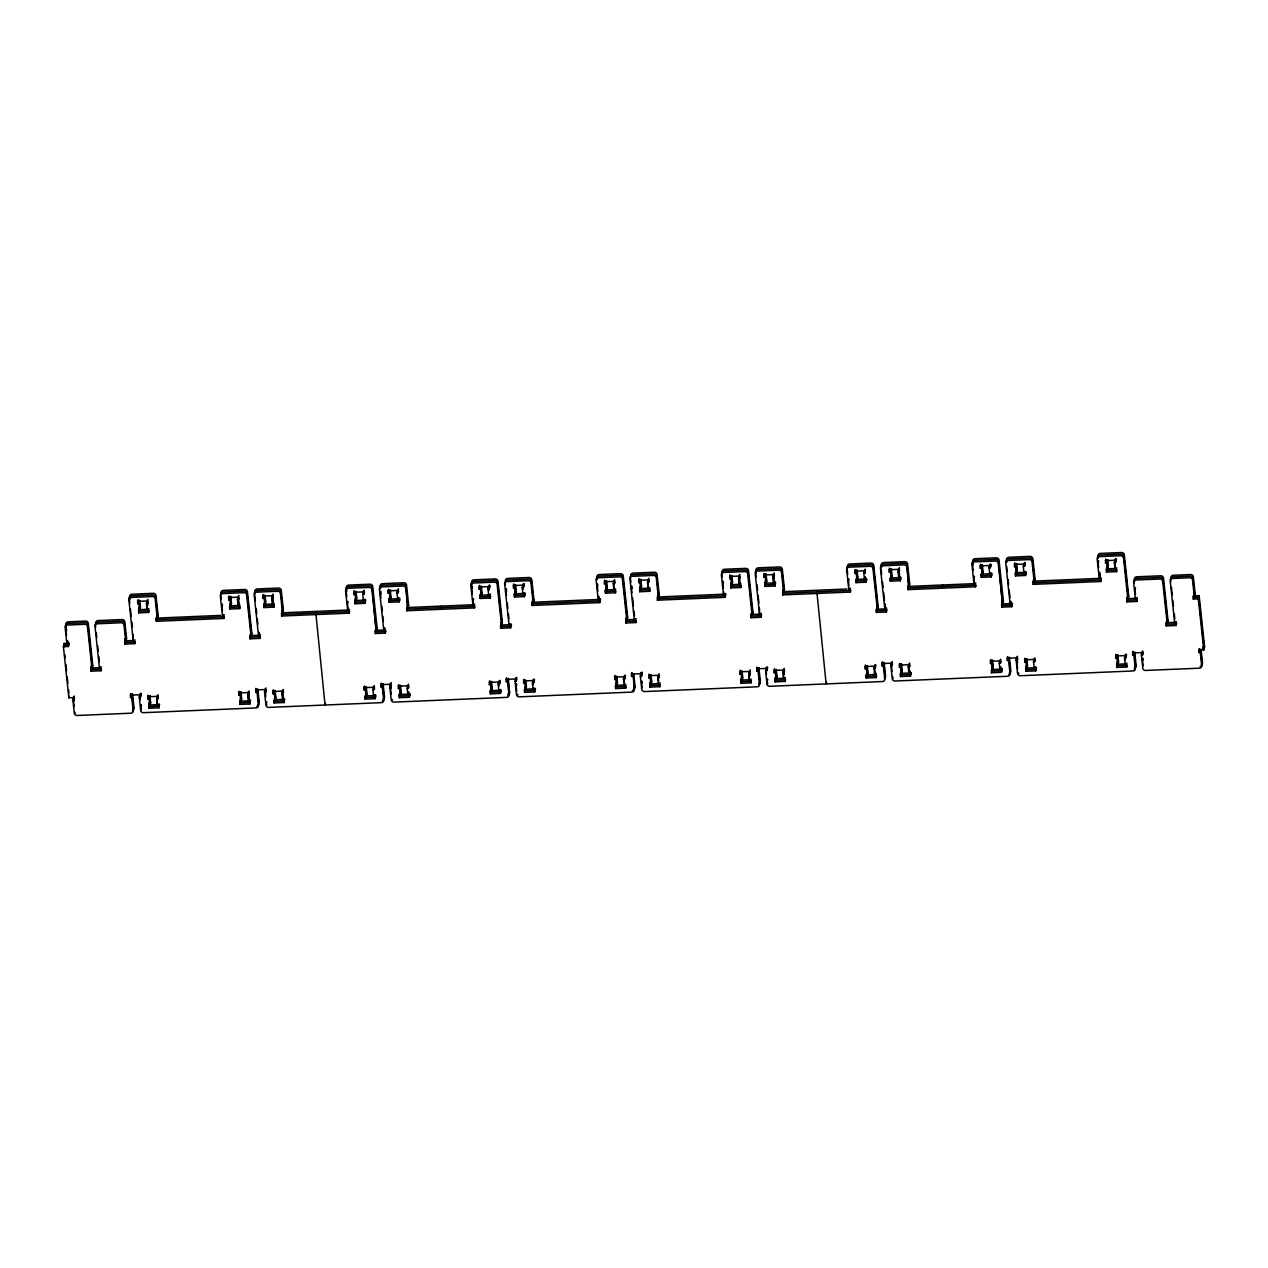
<?xml version="1.0" encoding="UTF-8"?>
<svg xmlns="http://www.w3.org/2000/svg" width="1268" height="1268" viewBox="0 0 1268 1268"><rect width="100%" height="100%" fill="white"/><g stroke="black" fill="none" stroke-linecap="round" stroke-linejoin="round"><path stroke-width="1.5" d="M74.289 695.974L73.877 697.59L68.868 697.812L63.4 646.68L64.224 643.447L67.981 643.288M68.583 642.559L68.171 644.176L66.919 644.239L67.822 641.006M63.4 646.68L68.409 646.474L69.233 643.241M68.868 697.812L69.28 696.195M131.745 697.463L130.493 697.511L131.317 694.278L132.49 694.23L131.745 697.463L133.172 710.809A2.536 2.282 14.3 0 1 130.905 713.202L77.047 715.485A2.536 2.282 14.3 0 1 74.289 713.298L72.862 699.936L73.687 696.703L74.13 700.887M74.527 698.272L74.115 699.888L72.862 699.936M101.377 668.87L100.996 670.772L90.979 671.2L91.55 665.684L92.802 665.621L88.285 623.27A2.536 2.282 14.3 0 0 85.527 621.082L68.203 621.811A2.536 2.282 14.3 0 0 65.936 624.221L66.285 627.359M90.979 671.2L91.55 665.684M90.725 668.902L91.978 668.854L92.802 665.621M101.171 666.873L100.758 668.49L99.506 668.537L99.918 666.92M134.963 639.769L134.551 641.386L133.298 641.434L128.861 599.843L129.685 596.61A2.536 2.282 14.3 0 1 131.951 594.216L153.238 593.329A2.536 2.282 14.3 0 1 155.996 595.5L158.151 615.725L157.327 618.958L156.075 619.006L156.313 621.304L223.961 618.451L224.373 616.834L156.725 619.687L156.566 618.118M95.671 627.216L95.385 624.569A2.536 2.282 14.3 0 1 97.652 622.176L121.649 621.161A2.536 2.282 14.3 0 1 124.407 623.349L126.198 640.134L124.946 640.181L125.199 642.48L135.216 642.052L134.804 643.668L124.787 644.096L125.358 638.581L126.61 638.517L124.819 621.732A2.536 2.282 14.3 0 0 122.061 619.545L98.064 620.559A2.536 2.282 14.3 0 0 95.797 622.953M124.787 644.096L125.358 638.581M124.533 641.798L125.786 641.751L126.61 638.517M137.657 603.695L138.481 600.461L139.734 600.414L138.909 603.631L137.657 603.695L137.832 599.78M138.069 602.078L139.322 602.031L140.051 608.894L138.798 608.941L139.052 611.239L149.069 610.811L148.657 612.428L138.64 612.856L139.211 607.324L140.463 607.277L139.734 600.414M138.64 612.856L139.211 607.324M138.386 610.558L139.638 610.51L140.463 607.277M133.298 641.434L133.156 634.618M148.832 608.529L148.419 610.13L147.167 610.193L146.422 603.314L147.246 600.097L147.801 605.248M146.422 603.314L147.674 603.267L147.849 599.368M147.674 603.267L148.087 601.65L146.834 601.714L147.167 610.193M130.493 697.511L130.652 693.612M156.075 619.006L156.899 615.788L158.151 615.725M156.313 621.304L156.899 615.788M139.258 697.146L140.082 693.913L140.51 697.083L139.258 697.146L140.685 710.492A2.536 2.282 14.3 0 0 143.427 712.679L256.168 707.924A2.536 2.282 14.3 0 0 258.434 705.531L257.008 692.185L257.832 688.952L259.258 702.298A2.536 2.282 14.3 0 1 258.117 704.39M140.685 693.184L140.273 694.801L130.239 695.229M140.51 697.083L141.334 693.865M147.849 699.08L148.023 695.181L148.261 697.463L149.513 697.416L150.258 704.279L149.006 704.326L149.244 706.625L159.261 706.197L158.849 707.813L148.832 708.241L149.418 702.71L150.67 702.662L149.925 695.799L148.673 695.847L147.849 699.08L149.101 699.033L149.925 695.799M148.832 708.241L149.418 702.71M148.594 705.943L149.846 705.896L150.67 702.662M159.023 703.914L158.611 705.531L157.359 705.579L156.614 698.716L157.438 695.482L157.818 698.906M156.614 698.716L157.882 698.652L158.04 694.753M157.882 698.652L158.278 697.035L157.026 697.099L157.359 705.579M224.135 614.552L223.723 616.169L222.471 616.216L222.883 614.6M228.684 599.859L229.508 596.626L230.76 596.578L229.936 599.796L228.684 599.859L228.858 595.944M229.825 605.105L230.079 607.404L240.096 606.976L239.684 608.592L229.667 609.02L229.825 605.105L231.077 605.058L230.348 598.195L229.096 598.242M229.667 609.02L230.237 603.489L231.489 603.441L230.76 596.578M229.413 606.722L230.665 606.675L231.489 603.441M238.194 606.358L237.449 599.479L238.273 596.261L239.018 603.124L238.194 606.358L239.446 606.294L239.858 604.693M238.875 595.532L238.463 597.149L228.446 597.561M260.384 635.918L260.067 638.39L250.05 638.818L250.208 634.903M250.05 638.818L250.874 635.585L259.005 635.236M249.796 636.52L251.048 636.473L251.872 633.239L247.434 591.649A2.536 2.282 14.3 0 0 244.676 589.477L223.39 590.365A2.536 2.282 14.3 0 0 221.123 592.758L221.266 594.026M263.332 596.8L264.584 596.752L265.329 603.616L264.077 603.663L264.315 605.961L274.332 605.533L273.92 607.15L263.902 607.578L263.665 605.28L264.917 605.232L265.741 601.999L264.996 595.136L264.172 598.353L262.92 598.417L263.094 594.502M238.875 695.244L239.7 692.011L240.952 691.963L240.127 695.197L238.875 695.244L239.05 691.345L239.287 693.628L240.54 693.58L241.285 700.443L240.032 700.491L239.858 704.406L249.875 703.978L250.05 700.079L249.875 703.978M262.92 598.417L263.744 595.183M263.665 605.28L264.077 603.663M263.902 607.578L264.727 604.345L273.08 603.98M239.858 704.406L240.444 698.874L241.697 698.826L240.952 691.963M239.62 702.107L240.872 702.06L241.697 698.826M260.241 634.491L259.829 636.108L258.577 636.156L259.401 632.922M272.43 604.915L271.701 598.036L272.525 594.819L273.254 601.682L272.43 604.915L273.682 604.852L274.094 603.251M273.111 594.09L272.699 595.706L262.682 596.119M248.385 701.743L247.656 694.88L248.465 691.646L249.21 698.51L248.385 701.743L249.637 701.695M249.067 690.917L248.655 692.534L238.638 692.962M257.008 692.185L255.756 692.233L255.914 688.334M255.756 692.233L256.58 689M281.861 613.126L282.003 614.409L349.635 611.556L349.223 613.173L281.591 616.026L281.75 612.127M281.591 616.026L282.415 612.793L348.637 610.003M281.337 613.728L282.59 613.68L283.414 610.447L281.258 590.222A2.536 2.282 14.3 0 0 278.5 588.051L257.214 588.938A2.536 2.282 14.3 0 0 254.947 591.332L255.233 593.931M382.952 699.302A2.536 2.282 14.3 0 0 384.521 697.02L383.094 683.674L382.27 686.907L383.697 700.253A2.536 2.282 14.3 0 1 381.446 702.646L268.705 707.401A2.536 2.282 14.3 0 1 265.947 705.214L264.521 691.868L265.345 688.635M265.947 687.906L265.614 691.139M264.521 691.868L265.773 691.805L266.185 690.188M273.127 693.802L273.936 690.569L275.188 690.521L274.379 693.755L273.127 693.802L273.286 689.903L273.523 692.185L274.791 692.138L275.521 699.001L274.268 699.048L274.094 702.963L284.127 702.535L284.523 700.919L274.506 701.347M274.094 702.963L274.918 699.73L284.935 699.302M273.856 700.665L275.108 700.618L275.933 697.384L275.188 690.521M282.621 700.301L281.892 693.438L282.716 690.204L283.446 697.067L282.621 700.301L283.873 700.253L284.286 698.636M283.303 689.475L282.891 691.092L272.874 691.504M315.811 612.983L325.068 705.024L325.48 703.407M349.397 609.274L348.985 610.891L347.733 610.938L348.145 609.322M365.77 600.081L364.946 603.314L354.929 603.742L354.691 601.444L355.943 601.397L356.768 598.163L356.023 591.3L355.198 594.518L353.946 594.581L354.121 590.666M353.946 594.581L354.771 591.348M354.691 601.444L355.516 598.211L356.768 598.163M354.929 603.742L355.753 600.509L364.106 600.144M363.456 601.08L363.868 599.463L365.121 599.415L364.708 601.016L363.456 601.08L362.727 594.201L363.551 590.983M362.727 594.201L363.979 594.153L364.138 590.254M363.979 594.153L364.392 592.536L363.139 592.6M385.662 630.782L385.329 633.112L375.312 633.54L375.486 629.625M375.312 633.54L376.136 630.307L384.901 629.942M375.074 631.242L376.327 631.195L377.151 627.961L372.697 586.371A2.536 2.282 14.3 0 0 369.955 584.199L348.652 585.087A2.536 2.282 14.3 0 0 346.386 587.48L346.798 591.268M400.022 598.639L399.198 601.872L389.165 602.3L388.927 600.002L390.179 599.954L391.004 596.721L390.275 589.858L389.45 593.075L388.198 593.139L388.357 589.224M364.154 689.966L364.962 686.733L366.23 686.685L365.406 689.919L364.154 689.966L364.312 686.067L364.566 688.35L365.818 688.302L366.547 695.165L365.295 695.213L365.121 699.128L375.154 698.7L375.962 695.466L365.945 695.894M388.198 593.139L389.022 589.905M388.927 600.002L389.752 596.768L391.004 596.721M389.165 602.3L389.752 596.768M365.121 699.128L365.533 697.511L375.566 697.083M364.883 696.829L366.135 696.782L366.959 693.548L366.23 686.685M385.504 629.213L385.092 630.83L383.839 630.878L384.664 627.644M397.692 599.637L398.104 598.02L399.357 597.973L398.944 599.574L397.692 599.637L396.963 592.758L397.787 589.541M373.648 696.465L374.06 694.848L375.312 694.801L374.9 696.417L373.648 696.465L372.919 689.602L373.743 686.368M396.963 592.758L398.215 592.711L398.374 588.812M372.919 689.602L374.171 689.538L374.329 685.639M398.215 592.711L398.627 591.094L397.375 591.157M374.171 689.538L374.583 687.922L373.331 687.985M382.27 686.907L381.018 686.955L381.192 683.056M381.018 686.955L381.842 683.721M407.139 607.99L407.266 609.131L474.914 606.278L474.501 607.895L406.854 610.748L407.424 605.232L408.676 605.169L406.521 584.944A2.536 2.282 14.3 0 0 403.779 582.773L382.476 583.66A2.536 2.282 14.3 0 0 380.21 586.054L380.495 588.653M406.854 610.748L407.678 607.515L473.202 604.757M406.6 608.45L407.852 608.402L408.676 605.169M508.357 678.396L507.533 681.629L508.975 694.975A2.536 2.282 14.3 0 1 506.709 697.368L393.968 702.123A2.536 2.282 14.3 0 1 391.21 699.936L389.783 686.59L390.607 683.357M391.21 682.628L390.798 684.245L380.78 684.672M391.447 684.91L391.035 686.527L389.783 686.59M410.214 694.024L409.39 697.257L399.372 697.685L399.119 695.387L400.371 695.339L401.195 692.106L400.466 685.243L399.642 688.476L398.39 688.524L398.548 684.625M398.39 688.524L399.214 685.291M399.119 695.387L399.531 693.77L400.783 693.723L400.054 686.86L398.802 686.907M399.372 697.685L399.943 692.154L401.195 692.106M408.296 693.406L409.548 693.358L409.136 694.975L407.884 695.023L407.155 688.159L407.979 684.926M407.155 688.159L408.407 688.096L408.581 684.197M408.407 688.096L408.819 686.479L407.567 686.543M407.884 695.023L408.708 691.789M441.09 607.705L441.502 606.088M474.66 603.996L474.248 605.613L472.996 605.66L472.869 598.987M479.637 587.686L480.889 587.639L481.618 594.502L480.366 594.549L480.604 596.848L490.637 596.42L490.225 598.036L480.192 598.464L479.954 596.166L481.206 596.119L482.03 592.885L481.301 586.022L480.477 589.24L479.225 589.303L479.383 585.388M479.225 589.303L480.049 586.07M479.954 596.166L480.778 592.933L482.03 592.885M480.192 598.464L481.016 595.231L489.369 594.866M490.383 594.137L489.971 595.738L488.719 595.801L487.99 588.923L488.814 585.705M487.99 588.923L489.242 588.875L489.4 584.976M489.242 588.875L490.066 585.642M488.719 595.801L489.131 594.185M511.416 624.458L510.608 627.834L500.575 628.262L501.161 622.746L502.413 622.683L497.959 581.093A2.536 2.282 14.3 0 0 495.217 578.921L473.915 579.809A2.536 2.282 14.3 0 0 471.664 582.202L471.934 584.738M500.575 628.262L501.161 622.746M500.337 625.964L501.589 625.916L502.413 622.683M525.285 593.361L524.461 596.594L514.443 597.022L514.19 594.724L515.442 594.676L516.266 591.443L515.537 584.58L514.713 587.797L513.461 587.861L513.619 583.946M501.24 690.188L500.416 693.422L490.399 693.85L490.145 691.551L491.398 691.504L492.222 688.27L491.493 681.407L490.668 684.641L489.416 684.688L489.575 680.789M513.461 587.861L514.285 584.627M489.416 684.688L490.24 681.455M514.19 594.724L515.014 591.49L516.266 591.443M490.145 691.551L490.97 688.318L492.222 688.27M514.443 597.022L515.268 593.789L523.605 593.424M490.399 693.85L491.207 690.616L499.56 690.268M510.766 623.935L510.354 625.552L509.102 625.599L509.514 623.983M522.226 587.48L523.05 584.263L524.302 584.199L523.478 587.433L522.226 587.48L522.955 594.359L524.207 594.296L524.619 592.695M523.478 587.433L523.652 583.534L523.002 589.303M500.575 689.523L500.163 691.139L498.91 691.187L498.181 684.324L499.006 681.09M498.181 684.324L499.434 684.26L499.608 680.361M499.434 684.26L500.258 681.027M522.955 594.359L523.367 592.742M498.91 691.187L499.323 689.57M507.533 681.629L506.281 681.677L506.455 677.778M506.281 681.677L507.105 678.443M532.116 605.47L532.94 602.237L600.588 599.384L599.764 602.617L532.116 605.47L532.703 599.954L533.955 599.891L531.783 579.666A2.536 2.282 14.3 0 0 529.041 577.495L507.739 578.382A2.536 2.282 14.3 0 0 505.488 580.776M507.802 695.641A2.536 2.282 14.3 0 0 509.387 693.358L508.452 679.22M531.878 603.172L533.131 603.124L533.955 599.891M631.876 673.926L633.223 674.734L634.238 689.697A2.536 2.282 14.3 0 1 631.971 692.09L519.23 696.845A2.536 2.282 14.3 0 1 516.488 694.658L515.062 681.312L516.742 678.047M516.472 677.35L516.06 678.966L506.043 679.394M515.062 681.312L516.314 681.249L516.52 677.778M535.476 688.746L534.652 691.979L524.635 692.407L524.381 690.109L525.634 690.061L526.458 686.828L525.729 679.965L524.904 683.198L523.652 683.246L523.827 679.347M523.652 683.246L524.476 680.013M524.381 690.109L525.206 686.876L526.458 686.828M524.635 692.407L525.459 689.174L533.812 688.825M534.827 688.08L534.414 689.697L533.162 689.744L532.417 682.881L533.242 679.648M532.417 682.881L533.669 682.818L533.844 678.919M533.669 682.818L534.494 679.585M533.162 689.744L533.574 688.128M599.923 598.718L599.51 600.335L598.258 600.382L599.162 597.149M604.899 582.408L606.152 582.361L606.881 589.224L605.629 589.271L605.882 591.57L615.899 591.142L615.487 592.758L605.47 593.186L605.216 590.888L606.469 590.84L607.293 587.607L606.564 580.744L605.739 583.962L604.487 584.025L604.646 580.11M604.487 584.025L605.311 580.792M605.216 590.888L606.041 587.655L607.293 587.607M605.47 593.186L606.041 587.655M615.646 588.859L615.234 590.46L613.981 590.523L613.252 583.645L614.077 580.427M613.252 583.645L614.505 583.597L614.679 579.698M614.505 583.597L614.917 581.98L613.664 582.044L613.981 590.523M636.282 620.94L635.87 622.556L625.853 622.984L626.424 617.468L627.676 617.405L623.238 575.815A2.536 2.282 14.3 0 0 620.48 573.643L599.193 574.531A2.536 2.282 14.3 0 0 596.927 576.924L597.196 579.46M625.853 622.984L626.677 619.751L634.808 619.402M625.599 620.686L626.852 620.638L627.676 617.405M639.135 580.966L640.388 580.918L639.975 582.519L638.723 582.583L638.898 578.668M615.091 677.794L616.343 677.746L617.072 684.609L615.82 684.657L616.074 686.955L626.091 686.527L625.679 688.144L615.662 688.572L615.408 686.273L616.66 686.226L617.484 682.992L616.755 676.129L615.931 679.363L614.679 679.41L614.853 675.511M638.723 582.583L639.548 579.349M614.679 679.41L615.503 676.177M640.388 580.918L641.117 587.781L639.865 587.829L640.118 590.127L650.135 589.699L649.723 591.316L639.706 591.728L640.277 586.212L641.529 586.165L640.8 579.302M615.408 686.273L616.232 683.04L617.484 682.992M639.706 591.728L640.53 588.51L648.883 588.146M639.452 589.446L640.705 589.398L641.529 586.165M615.662 688.572L616.232 683.04M636.029 618.657L635.617 620.274L634.365 620.321L634.777 618.705M649.898 587.417L649.485 589.018L648.233 589.081L647.488 582.202L648.313 578.985M647.488 582.202L648.74 582.155L648.915 578.256M625.853 684.245L625.441 685.861L624.189 685.909L623.444 679.046L624.268 675.812M623.444 679.046L624.696 678.982L624.87 675.083M648.74 582.155L649.153 580.538L647.9 580.601L648.233 589.081M624.696 678.982L625.52 675.749M624.189 685.909L624.601 684.292M632.811 676.351L631.559 676.399L631.718 672.5M631.559 676.399L632.383 673.165M657.379 600.192L658.203 596.959L725.851 594.106L725.027 597.339L657.379 600.192L657.965 594.676L659.217 594.613L657.062 574.388A2.536 2.282 14.3 0 0 654.304 572.217L633.001 573.104A2.536 2.282 14.3 0 0 630.751 575.498M657.141 597.894L658.393 597.846L659.217 594.613M640.324 676.034L641.148 672.801L642.242 672.753L641.576 675.971L640.324 676.034L641.751 689.38A2.536 2.282 14.3 0 0 644.493 691.567L757.234 686.812A2.536 2.282 14.3 0 0 759.5 684.419L758.074 671.073L758.898 667.84L757.646 667.887L756.822 671.121L758.074 671.073M641.735 672.072L641.323 673.688L631.306 674.116M649.327 676.351L650.579 676.304L651.324 683.167L650.072 683.214L650.31 685.512L660.327 685.085L659.915 686.701L649.898 687.129L649.66 684.831L650.912 684.783L651.736 681.55L650.991 674.687L650.167 677.92L648.915 677.968L649.089 674.069M648.915 677.968L649.739 674.734M649.66 684.831L650.468 681.598L651.736 681.55M649.898 687.129L650.722 683.896L659.075 683.547M657.68 677.603L658.092 675.987L659.344 675.923L658.932 677.54L657.68 677.603L658.425 684.466L659.677 684.419L660.089 682.802M658.932 677.54L659.106 673.641M658.425 684.466L658.837 682.85M725.201 593.44L724.789 595.057L723.537 595.104L723.806 592.219M730.162 577.13L731.414 577.083L731.002 578.683L729.75 578.747L729.924 574.832M729.75 578.747L730.574 575.514M731.145 586.291L741.162 585.864L740.75 587.48L730.733 587.908L731.303 582.377L732.555 582.329L731.826 575.466M730.733 587.908L731.557 584.675L739.91 584.31M730.479 585.61L731.731 585.562L732.555 582.329M740.924 583.581L740.512 585.182L739.26 585.245L738.515 578.366L739.339 575.149L739.894 580.3M739.941 574.42L739.529 576.037L729.512 576.449M739.26 585.245L740.084 582.012M751.29 613.934L751.528 616.089L761.545 615.662L761.133 617.278L751.116 617.706L751.686 612.19L752.938 612.127L748.5 570.537A2.536 2.282 14.3 0 0 745.742 568.365L724.456 569.253A2.536 2.282 14.3 0 0 722.189 571.646L722.332 572.914M751.116 617.706L751.94 614.473L760.071 614.124M750.862 615.408L752.114 615.36L752.938 612.127M763.986 577.305L764.81 574.071L766.062 574.024L765.238 577.241L763.986 577.305L764.16 573.39L764.398 575.688L765.65 575.624L766.395 582.503L765.143 582.551M740.354 672.515L741.606 672.468L742.351 679.331L741.098 679.379L741.336 681.677L751.353 681.249L750.941 682.866L740.924 683.293L740.686 680.995L741.938 680.948L742.763 677.714L742.018 670.851L741.194 674.085L739.941 674.132L740.116 670.233M739.941 674.132L740.766 670.899M774.986 586.038L775.16 582.123L774.986 586.038L764.969 586.45L765.555 580.934L766.807 580.887L766.062 574.024M740.686 680.995L741.511 677.762L742.763 677.714M764.969 586.45L765.555 580.934M740.924 683.293L741.748 680.06L750.101 679.711M764.731 584.168L765.983 584.12L766.807 580.887M761.307 613.379L760.895 614.996L759.643 615.043L759.484 608.228M774.748 583.74L773.496 583.803L772.767 576.924L773.575 573.707L774.13 578.858M774.177 572.977L773.765 574.594L763.748 575.006M748.706 673.768L749.119 672.151L750.371 672.088L749.974 673.704L748.706 673.768L749.451 680.631L750.704 680.583L751.116 678.966M750.085 675.686L750.133 669.805M773.496 583.803L774.32 580.57M749.451 680.631L749.119 672.151M756.822 671.121L756.98 667.222M850.685 590.302L850.289 592.061L782.657 594.914L783.228 589.398L784.48 589.335L782.324 569.11A2.536 2.282 14.3 0 0 779.566 566.939L758.28 567.826A2.536 2.282 14.3 0 0 756.013 570.22L756.299 572.819M782.657 594.914L783.481 591.681L846.897 589.002M782.404 592.616L783.656 592.568L784.48 589.335M765.587 670.756L766.411 667.523L766.839 670.693L765.587 670.756L767.013 684.102A2.536 2.282 14.3 0 0 769.771 686.289L882.512 681.534A2.536 2.282 14.3 0 0 884.763 679.141L883.336 665.795L884.161 662.562L882.908 662.609L882.084 665.843L883.336 665.795M767.013 666.794L766.601 668.41L756.568 668.838M766.839 670.693L767.663 667.459M767.013 684.102L767.077 679.157M774.589 671.073L775.857 671.026L776.587 677.889L775.334 677.936L775.572 680.234L785.589 679.806L785.177 681.423L775.16 681.851L774.922 679.553L776.174 679.505L776.999 676.272L776.254 669.409L775.445 672.642L774.177 672.69L774.352 668.791M774.177 672.69L775.002 669.456M774.922 679.553L775.747 676.319L776.999 676.272M775.16 681.851L775.747 676.319M785.352 677.524L784.94 679.141L783.687 679.188L782.958 672.325L783.783 669.092L784.321 674.243M784.369 668.363L783.957 669.979L773.94 670.392M783.687 679.188L783.37 670.709L784.623 670.645L784.21 672.262L782.958 672.325M816.877 591.871L826.134 683.912L826.546 682.295M850.463 588.162L850.051 589.779L848.799 589.826L849.211 588.209M855.012 573.469L855.837 570.235L857.089 570.188L856.265 573.405L855.012 573.469L855.187 569.554L855.425 571.852L856.677 571.805L857.422 578.668L856.169 578.715L855.995 582.63L866.012 582.202L866.837 578.969L856.819 579.397L855.995 582.63M855.757 580.332L857.01 580.284L857.834 577.051L857.089 570.188M856.407 581.013L866.424 580.586L866.187 578.303L865.775 579.904L864.522 579.967L863.793 573.088L864.617 569.871L864.982 573.294M865.204 569.142L864.792 570.759L854.775 571.171M864.522 579.967L865.347 576.734M886.697 609.242L886.395 612L876.378 612.428L876.553 608.513M876.378 612.428L876.965 606.912L878.217 606.849L873.763 565.259A2.536 2.282 14.3 0 0 871.021 563.087L849.719 563.975A2.536 2.282 14.3 0 0 847.452 566.368L847.595 567.636M876.14 610.13L877.393 610.082L878.217 606.849M889.264 572.026L890.088 568.793L891.341 568.746L890.516 571.963L889.264 572.026L889.423 568.112M866.599 676.399L876.616 675.971L876.22 677.587L866.187 678.015L865.949 675.717L867.201 675.67L868.025 672.436L867.28 665.573L866.472 668.807L865.22 668.854L865.378 664.955M865.22 668.854L866.028 665.621M901.088 577.526L900.264 580.76L890.231 581.172L890.405 577.273L891.658 577.225L890.928 570.346L889.676 570.41M865.949 675.717L866.361 674.101L867.613 674.053L866.884 667.19L865.616 667.237M890.231 581.172L891.055 577.954L899.408 577.59M889.993 578.89L891.245 578.842L892.07 575.609L891.341 568.746M866.187 678.015L867.011 674.782L875.364 674.433M886.57 608.101L886.158 609.718L884.905 609.765L885.444 603.933M898.758 578.525L898.029 571.646L898.854 568.429L899.583 575.292L898.758 578.525L900.011 578.462L900.423 576.845M899.44 567.699L899.028 569.316L889.011 569.728M876.378 673.688L875.966 675.305L874.714 675.353L873.985 668.49L874.809 665.256L876.061 665.193M873.985 668.49L875.237 668.426L875.395 664.527M875.237 668.426L875.649 666.809L874.397 666.873L875.126 673.736M874.714 675.353L875.538 672.119M882.084 665.843L882.259 661.944M908.157 586.45L908.332 588.019L975.98 585.166L975.567 586.783L907.92 589.636L908.078 585.721M907.92 589.636L908.744 586.402L974.268 583.645M907.666 587.338L908.918 587.29L909.742 584.057L907.587 563.832A2.536 2.282 14.3 0 0 904.845 561.661L883.542 562.548A2.536 2.282 14.3 0 0 881.276 564.942L881.561 567.541M1009.28 672.912A2.536 2.282 14.3 0 0 1010.85 670.629L1009.423 657.284L1008.599 660.517L1010.041 673.863A2.536 2.282 14.3 0 1 1007.775 676.256L895.034 681.011A2.536 2.282 14.3 0 1 892.276 678.824L890.849 665.478L891.673 662.245L892.038 665.573M890.849 665.478L892.101 665.415L892.276 661.516M892.101 665.415L892.514 663.798L891.261 663.861L892.07 671.374M899.456 667.412L900.28 664.178L901.532 664.131L900.708 667.364L899.456 667.412L899.614 663.513L899.868 665.795L901.12 665.748L901.849 672.611L900.597 672.658L900.423 676.573L910.456 676.145L910.614 672.246L910.456 676.145M900.423 676.573L901.247 673.34L911.28 672.912M900.185 674.275L901.437 674.227L902.261 670.994L901.532 664.131M910.202 673.863L908.95 673.91L908.221 667.047L909.045 663.814M908.221 667.047L909.473 666.984L909.647 663.085M909.473 666.984L909.885 665.367L908.633 665.431L909.362 672.294M908.95 673.91L909.774 670.677M942.156 586.593L942.568 584.976M975.726 582.884L975.314 584.5L974.062 584.548L973.792 576.607M980.291 568.191L981.115 564.957L982.367 564.91L981.543 568.127L980.291 568.191L980.449 564.276M992.115 573.691L991.291 576.924L981.258 577.352L981.844 571.82L983.096 571.773L982.367 564.91M981.258 577.352L981.844 571.82M981.02 575.054L982.272 575.006L983.096 571.773M989.785 574.689L990.197 573.073L991.449 573.025L991.037 574.626L989.785 574.689L989.056 567.81L989.88 564.593M989.056 567.81L990.308 567.763L990.466 563.864M990.308 567.763L991.132 564.529M1012.482 603.489L1011.674 606.722L1001.641 607.15L1002.227 601.634L1003.479 601.571L999.025 559.981A2.536 2.282 14.3 0 0 996.283 557.809L974.981 558.697A2.536 2.282 14.3 0 0 972.73 561.09L973.127 564.878M1001.641 607.15L1002.465 603.917L1011.23 603.552M1001.403 604.852L1002.655 604.804L1003.479 601.571M1026.351 572.248L1025.527 575.482L1015.51 575.894L1015.256 573.611L1016.508 573.564L1017.332 570.331L1016.603 563.467L1015.779 566.685L1014.527 566.748L1014.685 562.834M990.482 663.576L991.307 660.343L992.559 660.295L991.735 663.529L990.482 663.576L990.641 659.677L990.894 661.959L992.147 661.912L992.876 668.775L991.624 668.822M1014.527 566.748L1015.351 563.515M1015.256 573.611L1016.08 570.378L1017.332 570.331M991.449 672.737L992.273 669.504L1002.306 669.076L1001.482 672.309L991.449 672.737L992.036 667.206L993.288 667.158L992.559 660.295M1015.51 575.894L1016.334 572.676L1024.671 572.312M991.211 670.439L992.464 670.392L993.288 667.158M1011.832 602.823L1011.42 604.44L1010.168 604.487L1010.992 601.254M1024.021 573.247L1024.433 571.63L1025.685 571.567L1025.273 573.184L1024.021 573.247L1023.292 566.368L1024.116 563.15M1023.292 566.368L1024.544 566.321L1024.718 562.421M1000.389 668.458L1001.641 668.41L1001.229 670.027L999.976 670.075L999.247 663.212L1000.072 659.978M999.247 663.212L1000.5 663.148L1000.674 659.249M1024.544 566.321L1025.368 563.087M1000.5 663.148L1000.912 661.531L999.66 661.595M999.976 670.075L1000.801 666.841M1008.599 660.517L1007.347 660.565L1007.521 656.665M1007.347 660.565L1008.171 657.331M1101.131 578.89L1100.83 581.505L1033.182 584.358L1033.769 578.842L1035.021 578.779L1032.849 558.554A2.536 2.282 14.3 0 0 1030.107 556.383L1008.805 557.27A2.536 2.282 14.3 0 0 1006.554 559.663L1006.824 562.263M1033.182 584.358L1034.006 581.124L1100.244 578.335M1032.945 582.06L1034.197 582.012L1035.021 578.779M1134.321 667.697A2.536 2.282 14.3 0 0 1136.128 665.351L1134.701 652.006L1133.877 655.239L1135.304 668.585A2.536 2.282 14.3 0 1 1133.037 670.978L1020.296 675.733A2.536 2.282 14.3 0 1 1017.554 673.546L1016.128 660.2L1016.952 656.967M1017.538 656.238L1017.126 657.854L1007.109 658.282M1017.792 658.52L1017.38 660.137L1016.128 660.2M1024.718 662.134L1025.543 658.9L1026.795 658.853L1025.97 662.086L1024.718 662.134L1024.893 658.235L1025.13 660.517L1026.383 660.469L1027.112 667.333L1025.86 667.38M1026.525 668.062L1036.542 667.634L1035.718 670.867L1025.701 671.295L1026.272 665.763L1027.524 665.716L1026.795 658.853M1025.701 671.295L1026.113 669.678L1036.13 669.25M1025.447 668.997L1026.7 668.949L1027.524 665.716M1034.228 668.632L1034.625 667.016L1035.893 666.968L1035.48 668.585L1034.228 668.632L1033.483 661.769L1034.308 658.536M1033.483 661.769L1034.736 661.706L1034.91 657.807M1034.736 661.706L1035.148 660.089L1033.895 660.153M1100.989 577.606L1100.576 579.222L1099.324 579.27L1100.149 576.037M1105.965 561.296L1107.218 561.249L1107.947 568.112L1106.695 568.159L1106.948 570.457L1116.965 570.029L1116.553 571.646L1106.536 572.058L1106.282 569.776L1107.535 569.728L1108.359 566.495L1107.63 559.632L1106.805 562.849L1105.553 562.913L1105.712 558.998M1105.553 562.913L1106.378 559.679M1106.282 569.776L1107.107 566.542L1108.359 566.495M1106.536 572.058L1107.36 568.841L1115.697 568.476M1116.712 567.747L1116.3 569.348L1115.047 569.411L1114.318 562.532L1115.143 559.315M1114.318 562.532L1115.571 562.485L1115.745 558.586M1115.571 562.485L1116.395 559.251M1115.047 569.411L1115.46 567.795M1137.269 599.114L1136.936 601.444L1126.919 601.872L1126.666 599.574L1127.918 599.526L1123.48 557.936L1124.304 554.702A2.536 2.282 14.3 0 0 1121.546 552.515L1100.259 553.419A2.536 2.282 14.3 0 0 1097.993 555.812L1098.262 558.348M1126.666 599.574L1127.49 596.356L1128.742 596.293L1124.304 554.702M1126.919 601.872L1127.727 598.639L1135.256 598.322M1127.918 599.526L1128.742 596.293M1115.745 658.298L1115.919 654.399L1116.157 656.681L1117.409 656.634L1118.138 663.497L1116.886 663.544L1117.14 665.843L1127.157 665.415L1126.745 667.031L1116.728 667.459L1117.298 661.928L1118.55 661.88L1117.821 655.017L1116.569 655.065L1115.745 658.298L1116.997 658.25L1117.821 655.017M1116.728 667.459L1117.552 664.226L1125.905 663.877M1116.474 665.161L1117.726 665.114L1118.55 661.88M1137.095 597.545L1136.683 599.162L1135.431 599.209L1135.843 597.593M1126.919 663.132L1126.507 664.749L1125.255 664.797L1124.51 657.933L1125.334 654.7M1124.51 657.933L1125.762 657.87L1125.936 653.971M1125.762 657.87L1126.586 654.637M1125.255 664.797L1125.667 663.18M1133.877 655.239L1132.625 655.287L1132.784 651.387M1132.625 655.287L1133.449 652.053M1201.081 649.2L1200.257 652.434L1201.684 665.795A2.536 2.282 14.3 0 1 1199.433 668.188L1145.559 670.455A2.536 2.282 14.3 0 1 1142.817 668.268L1141.39 654.922L1142.214 651.689M1142.801 650.959L1142.389 652.576L1132.372 653.004M1141.39 654.922L1142.642 654.859L1142.959 652.386M1176.545 623.285L1176.197 625.473L1166.18 625.901L1166.766 620.369L1168.018 620.321L1163.485 577.97A2.536 2.282 14.3 0 0 1160.727 575.783L1136.73 576.797A2.536 2.282 14.3 0 0 1134.464 579.191L1134.686 581.283M1166.18 625.901L1167.004 622.667L1174.517 622.35M1165.942 623.602L1167.194 623.555L1168.018 620.321M1176.371 621.574L1175.959 623.174L1174.707 623.238L1175.119 621.621M1193.299 599.067L1194.123 595.833L1199.132 595.627L1198.308 598.861L1193.299 599.067L1193.473 595.168M1193.061 596.784L1194.313 596.737L1195.138 593.503L1193.346 576.718A2.536 2.282 14.3 0 0 1190.589 574.531L1173.265 575.26A2.536 2.282 14.3 0 0 1170.998 577.653M1200.257 652.434L1199.005 652.481L1199.179 648.582M1199.005 652.481L1199.829 649.264M1198.767 650.199L1203.776 649.993L1204.6 646.759L1199.132 595.627M884.62 679.173L884.62 679.173A2.536 2.282 14.3 0 0 885.175 677.524L883.748 664.178L882.496 664.226L882.322 662.514M137.419 601.397L147.437 600.984M353.709 592.283L363.726 591.871M387.945 590.84L397.962 590.428M478.971 587.005L488.988 586.593M513.207 585.562L523.24 585.15M604.234 581.727L614.267 581.315M638.486 580.284L648.503 579.872M980.037 565.893L990.054 565.48M1014.273 564.45L1024.306 564.038M1105.3 560.615L1115.333 560.202M354.358 592.964L355.611 592.917L356.356 599.78L355.103 599.827L355.341 602.126L365.358 601.698M388.61 591.522L389.862 591.474L390.592 598.337L389.339 598.385M489.654 587.258L488.402 587.322L488.766 590.745M513.873 586.244L515.125 586.196L515.854 593.059L514.602 593.107L514.856 595.405L524.873 594.977M864.205 571.488L865.458 571.424L865.045 573.041L863.793 573.088M980.703 566.574L981.955 566.527L982.684 573.39L981.432 573.437L981.67 575.735L991.703 575.307M989.468 566.21L990.72 566.146M1014.939 565.132L1016.191 565.068L1016.92 571.947L1015.668 571.995L1015.922 574.293L1025.939 573.865M1023.704 564.767L1024.956 564.704M1115.983 560.868L1114.73 560.931L1115.285 566.083M237.449 599.479L238.701 599.431L239.113 597.814L237.861 597.878L238.606 604.741M271.701 598.036L272.953 597.989L273.365 596.372L272.113 596.436L272.842 603.299M738.515 578.366L739.767 578.319L740.179 576.702L738.927 576.766L739.672 583.629M772.767 576.924L774.019 576.877L774.431 575.26L773.179 575.323L773.908 582.186M898.029 571.646L899.281 571.599L899.694 569.982L898.441 570.045L899.17 576.908M264.489 602.046L265.741 601.999M856.582 577.099L857.834 577.051M890.818 575.656L892.07 575.609M730.891 583.993L732.143 583.946L731.414 577.083M139.464 609.623L147.817 609.258M230.491 605.787L238.844 605.422M389.989 599.067L398.342 598.702M606.294 589.953L614.631 589.588M765.793 583.232L775.81 582.804M982.082 574.119L990.435 573.754M389.577 600.683L399.61 600.255M765.381 584.849L775.398 584.421M890.643 579.571L900.676 579.143M282.162 610.51L283.414 610.447M908.49 584.12L909.742 584.057M156.566 617.389L157.739 617.342L155.584 597.117A2.536 2.282 14.3 0 0 152.826 594.946L131.539 595.833A2.536 2.282 14.3 0 0 129.273 598.227L129.827 603.425M282.146 612.095L283.002 612.064L280.846 591.839A2.536 2.282 14.3 0 0 278.088 589.668L256.802 590.555A2.536 2.282 14.3 0 0 254.535 592.948M407.646 606.817L406.109 586.561A2.536 2.282 14.3 0 0 403.367 584.389L382.064 585.277A2.536 2.282 14.3 0 0 379.798 587.67M599.146 598.75L598.401 596.245M782.974 590.999L784.068 590.951L781.912 570.727A2.536 2.282 14.3 0 0 779.154 568.555L757.868 569.443A2.536 2.282 14.3 0 0 755.601 571.836L756.156 577.035M908.554 585.705L907.175 565.449A2.536 2.282 14.3 0 0 904.433 563.277L883.13 564.165A2.536 2.282 14.3 0 0 880.864 566.558M1099.974 577.637L1099.197 572.597M157.137 618.071L220.553 615.392M850.701 590.444L783.069 593.297L782.879 591.585M1101.242 579.888L1033.594 582.741L1033.357 580.443L1034.609 580.395L1032.437 560.171A2.536 2.282 14.3 0 0 1029.695 557.999L1008.393 558.887A2.536 2.282 14.3 0 0 1006.142 561.28M250.62 633.303L251.872 633.239M375.899 628.025L377.151 627.961M1193.885 593.551L1195.138 593.503M67.87 642.591L67.093 640.514M250.446 634.903L251.46 634.856L247.022 593.265A2.536 2.282 14.3 0 0 244.264 591.078L222.978 591.982A2.536 2.282 14.3 0 0 220.711 594.375L221.25 599.431M259.29 634.523L258.704 631.939M375.946 629.61L372.285 587.987A2.536 2.282 14.3 0 0 369.543 585.8L348.24 586.704A2.536 2.282 14.3 0 0 345.99 589.097L346.798 596.689M751.274 613.791L752.526 613.744L748.088 572.153A2.536 2.282 14.3 0 0 745.33 569.966L724.044 570.869A2.536 2.282 14.3 0 0 721.777 573.263L722.189 577.051M876.854 608.513L877.805 608.466L873.351 566.875A2.536 2.282 14.3 0 0 870.609 564.688L849.306 565.591A2.536 2.282 14.3 0 0 847.04 567.985L847.721 574.309M885.698 608.133L885.032 605.549M1002.354 603.219L998.613 561.597A2.536 2.282 14.3 0 0 995.871 559.41L974.569 560.313A2.536 2.282 14.3 0 0 972.318 562.707L973.127 570.299M1193.854 595.152L1194.725 595.12L1192.934 578.319A2.536 2.282 14.3 0 0 1190.177 576.148L1172.852 576.877A2.536 2.282 14.3 0 0 1170.586 579.27L1170.871 581.917M125.611 640.863L133.742 640.514M501.399 625.029L511.432 624.601M877.202 609.195L885.967 608.83M63.812 645.063L68.821 644.857L68.678 643.573M260.479 636.774L250.462 637.202L250.319 635.918M385.741 631.496L375.724 631.924L375.597 630.782M635.648 620.971L626.265 621.368L626.012 619.069L627.264 619.022L622.826 577.431A2.536 2.282 14.3 0 0 620.068 575.244L598.781 576.148A2.536 2.282 14.3 0 0 596.515 578.541L596.657 579.809M886.808 610.384L876.79 610.811L876.616 609.242M1137.348 599.827L1127.315 600.255L1127.078 597.957L1128.33 597.91L1123.892 556.319A2.536 2.282 14.3 0 0 1121.134 554.132L1099.847 555.035A2.536 2.282 14.3 0 0 1097.581 557.429L1097.723 558.697M91.803 667.967L100.568 667.602M101.408 669.155L91.391 669.583L91.138 667.285L92.39 667.237L87.872 624.886A2.536 2.282 14.3 0 0 85.115 622.699L67.79 623.428A2.536 2.282 14.3 0 0 65.524 625.821L65.651 626.883M1176.609 623.856L1166.592 624.284L1166.354 621.986L1167.606 621.938L1163.073 579.587A2.536 2.282 14.3 0 0 1160.331 577.4L1136.318 578.414A2.536 2.282 14.3 0 0 1134.052 580.807L1134.274 582.9M1202.714 646.839L1204.6 646.759M1202.619 648.439L1204.188 648.376L1198.72 597.244L1193.711 597.45L1193.616 596.594M255.518 689.951L265.535 689.523L265.773 691.805M881.846 663.56L891.864 663.132M74.146 698.288L73.275 698.319L74.178 706.672M265.646 690.22L265.646 696.924M391.146 684.926L390.195 684.974L391.178 694.151M516.726 679.632L515.474 679.696L515.648 681.36M1017.554 658.536L1016.54 658.583L1017.602 668.601M1143.054 653.242L1141.802 653.305L1141.977 654.97M147.611 696.782L157.628 696.37M363.9 687.684L373.917 687.256M398.136 686.226L408.169 685.814M489.163 682.39L499.196 681.978M523.415 680.948L533.432 680.536M614.441 677.112L624.458 676.7M648.677 675.67L658.694 675.258M739.704 671.834L749.721 671.422M864.966 666.556L874.983 666.144M899.202 665.114L909.235 664.701M990.229 661.278L1000.262 660.866M1024.481 659.836L1034.498 659.423M1115.507 656L1125.524 655.588M489.828 683.072L491.081 683.024L491.81 689.887L490.558 689.935L490.811 692.233L500.828 691.805M499.846 682.644L498.593 682.707L498.958 686.131M524.064 681.629L525.317 681.582L526.046 688.445L524.793 688.492L525.047 690.791L535.064 690.363M534.082 681.201L532.829 681.265L533.194 684.688M625.108 677.366L623.856 677.429L624.411 682.58M1126.174 656.253L1124.922 656.317L1125.287 659.74M247.656 694.88L248.908 694.816L249.321 693.2L248.052 693.263L248.797 700.126M281.892 693.438L283.144 693.374L283.557 691.757L282.304 691.821L283.033 698.684M274.68 697.432L275.933 697.384M365.707 693.596L366.959 693.548M866.773 672.484L868.025 672.436M901.009 671.041L902.261 670.994M149.656 705.008L159.673 704.58M240.682 701.172L250.699 700.744M400.181 694.452L408.534 694.103M616.486 685.338L624.839 684.989M775.984 678.618L784.337 678.269M240.27 702.789L250.287 702.361M409.802 695.641L399.769 696.069L399.531 693.77M900.835 674.956L910.868 674.528M991.861 671.121L1001.894 670.693L1001.641 668.41M1198.308 598.861L1203.776 649.993M1201.176 650.04L1202.508 662.562A2.536 2.282 14.3 0 1 1201.382 664.654M1194.313 596.737L1192.522 579.936A2.536 2.282 14.3 0 0 1189.764 577.764L1172.44 578.493A2.536 2.282 14.3 0 0 1170.174 580.887L1174.707 623.238M1199.322 649.866L1200.669 650.817L1202.096 664.178A2.536 2.282 14.3 0 1 1201.367 665.985M1175.959 623.174L1176.197 625.473M1171.442 587.211L1172.282 595.152M1172.852 600.446L1173.423 605.739M1174.263 613.68L1174.834 618.974M1167.194 623.555L1162.661 581.204A2.536 2.282 14.3 0 0 1159.919 579.016L1135.906 580.031A2.536 2.282 14.3 0 0 1133.64 582.424L1135.431 599.209M1135.367 587.591L1135.478 588.637M1136.683 599.162L1136.936 601.444M1142.294 652.513L1142.642 654.859M1142.928 658.361L1143.102 660.026M1134.844 588.146L1135.51 594.454M1142.341 658.314L1143.134 665.827M1132.895 652.386L1133.037 653.67L1134.289 653.622L1135.716 666.968A2.536 2.282 14.3 0 1 1134.131 669.25M1116.3 569.348L1116.553 571.646M1126.507 664.749L1126.745 667.031M1106.805 562.849L1107.535 569.728M1116.997 658.25L1117.726 665.114M1098.532 560.868L1098.674 562.136M1099.752 572.248L1100.022 574.769M1100.576 579.222L1100.83 581.505M1097.993 561.217L1098.659 567.541M1099.324 579.27L1097.169 559.045A2.536 2.282 14.3 0 1 1099.435 556.652L1120.722 555.749A2.536 2.282 14.3 0 1 1123.48 557.936M1034.197 582.012L1032.025 561.787A2.536 2.282 14.3 0 0 1029.283 559.6L1007.981 560.504A2.536 2.282 14.3 0 0 1005.73 562.897L1010.168 604.487M1025.273 573.184L1025.527 575.482M1035.48 668.585L1035.718 670.867M1015.779 566.685L1016.508 573.564M1025.97 662.086L1026.7 668.949M1011.991 604.25L1012.086 605.105L1002.053 605.533L1001.926 604.25M1011.42 604.44L1011.674 606.722M1017.031 657.791L1017.301 660.295M1017.396 661.135L1017.57 662.799M1006.697 566.479L1007.252 571.678M1008.076 579.476L1008.631 584.675M1009.185 589.874L1010.025 597.672M1002.655 604.804L998.201 563.214A2.536 2.282 14.3 0 0 995.459 561.027L974.157 561.93A2.536 2.282 14.3 0 0 971.906 564.323L974.062 584.548M1007.616 657.521L1007.759 658.948L1009.011 658.9L1010.438 672.246A2.536 2.282 14.3 0 1 1008.631 674.592M991.037 574.626L991.291 576.924M1001.229 670.027L1001.482 672.309M981.543 568.127L982.272 575.006M991.735 663.529L992.464 670.392M992.036 667.206L992.273 669.504M975.314 584.5L975.567 586.783M974.347 576.258L974.474 577.526M908.918 587.29L906.763 567.065A2.536 2.282 14.3 0 0 904.021 564.878L882.718 565.782A2.536 2.282 14.3 0 0 880.452 568.175L884.905 609.765M900.011 578.462L900.264 580.76M890.516 571.963L891.245 578.842M900.708 667.364L901.437 674.227M886.158 609.718L886.395 612M881.149 569.158L881.704 574.356M882.544 582.155L883.099 587.353M883.653 592.552L884.478 600.35M892.609 676.383L892.688 677.207A2.536 2.282 14.3 0 0 893.243 678.443M884.161 662.562L885.587 675.907A2.536 2.282 14.3 0 1 884.446 678M877.393 610.082L872.939 568.492A2.536 2.282 14.3 0 0 870.197 566.305L848.894 567.208A2.536 2.282 14.3 0 0 846.644 569.601L848.799 589.826M865.775 579.904L866.012 582.202M875.966 675.305L876.22 677.587M856.265 573.405L857.01 580.284M866.472 668.807L867.201 675.67M848.815 579.016L848.942 580.269M850.051 589.779L850.289 592.061M848.26 579.365L848.942 585.689M783.656 592.568L781.5 572.344A2.536 2.282 14.3 0 0 778.742 570.156L757.456 571.06A2.536 2.282 14.3 0 0 755.189 573.453L759.643 615.043M784.94 679.141L785.177 681.423M765.238 577.241L765.983 584.12M775.445 672.642L776.174 679.505M767.108 667.65L767.251 669.076L765.999 669.139L766.538 674.148M760.895 614.996L761.133 617.278M767.663 679.204L767.758 680.044M756.996 584.833L757.551 590.032M758.106 595.231L758.93 603.029M758.898 667.84L760.324 681.185A2.536 2.282 14.3 0 1 758.961 683.389M752.114 615.36L747.676 573.77A2.536 2.282 14.3 0 0 744.918 571.583L723.632 572.486A2.536 2.282 14.3 0 0 721.365 574.88L723.537 595.104M757.028 667.65L757.234 669.504L758.486 669.456L759.912 682.802A2.536 2.282 14.3 0 1 758.977 684.768M740.512 585.182L740.75 587.48M750.704 680.583L750.941 682.866M731.002 578.683L731.731 585.562M741.194 674.085L741.938 680.948M725.248 594.01L725.439 595.722L657.791 598.575L657.553 596.277L658.805 596.229L656.65 576.005A2.536 2.282 14.3 0 0 653.892 573.833L632.589 574.721A2.536 2.282 14.3 0 0 630.339 577.114L630.893 582.313M723.267 581.758L723.41 583.026M724.789 595.057L725.027 597.339M722.586 580.855L723.394 588.431M658.393 597.846L656.238 577.622A2.536 2.282 14.3 0 0 653.48 575.434L632.193 576.338A2.536 2.282 14.3 0 0 629.927 578.731L634.365 620.321M649.485 589.018L649.723 591.316M659.677 684.419L659.915 686.701M658.092 675.987L658.647 681.138M639.975 582.519L640.705 589.398M650.167 677.92L650.912 684.783M641.798 672.642L641.006 676.922M631.86 585.895L632.13 588.495M635.617 620.274L635.87 622.556M641.148 672.801L641.576 675.971M642.036 681.138L642.21 682.818M631.448 587.512L632.003 592.711M632.558 597.91L633.398 605.708M633.952 610.907L634.507 616.105M641.545 681.93L642.163 687.763M633.715 673.942L635.062 686.464A2.536 2.282 14.3 0 1 633.477 688.746M633.223 674.734L634.65 688.08A2.536 2.282 14.3 0 1 632.383 690.474M626.852 620.638L622.414 579.048A2.536 2.282 14.3 0 0 619.656 576.861L598.369 577.764A2.536 2.282 14.3 0 0 596.103 580.158L598.258 600.382M615.234 590.46L615.487 592.758M625.441 685.861L625.679 688.144M605.739 583.962L606.469 590.84M615.931 679.363L616.66 686.226M599.97 599.146L600.176 601L532.528 603.853L532.291 601.555L533.543 601.507L531.371 581.283A2.536 2.282 14.3 0 0 528.629 579.111L507.327 579.999A2.536 2.282 14.3 0 0 505.076 582.392L505.346 584.992M599.51 600.335L599.764 602.617M597.735 584.516L597.878 585.768M597.054 583.597L597.862 591.189M533.131 603.124L530.959 582.9A2.536 2.282 14.3 0 0 528.217 580.712L506.915 581.616A2.536 2.282 14.3 0 0 504.664 584.009L509.102 625.599M532.703 599.954L532.94 602.237M524.207 594.296L524.461 596.594M534.414 689.697L534.652 691.979M514.713 587.797L515.442 594.676M524.904 683.198L525.634 690.061M510.83 624.506L511.02 626.218L500.987 626.646L500.749 624.347L502.001 624.3L497.547 582.709A2.536 2.282 14.3 0 0 494.805 580.522L473.503 581.426A2.536 2.282 14.3 0 0 471.252 583.819L471.379 585.087M506.312 588.574L506.598 591.173M510.354 625.552L510.608 627.834M515.886 678.079L516.314 681.249M516.504 683.912L516.678 685.592M505.9 590.191L506.455 595.389M507.295 603.188L507.85 608.386M508.405 613.585L508.959 618.784M515.918 683.864L516.71 691.377M509.387 693.358L507.945 680.013L506.598 679.062M501.589 625.916L497.135 584.326A2.536 2.282 14.3 0 0 494.393 582.139L473.091 583.042A2.536 2.282 14.3 0 0 470.84 585.436L472.996 605.66M489.971 595.738L490.225 598.036M500.163 691.139L500.416 693.422M480.477 589.24L481.206 596.119M490.668 684.641L491.398 691.504M472.061 585.99L472.33 588.526M473.424 598.639L473.55 599.907M474.248 605.613L474.501 607.895M471.522 586.355L472.33 593.931M407.852 608.402L405.697 588.178A2.536 2.282 14.3 0 0 402.955 585.99L381.652 586.894A2.536 2.282 14.3 0 0 379.386 589.287L383.839 630.878M398.944 599.574L399.198 601.872M409.136 694.975L409.39 697.257M389.45 593.075L390.179 599.954M399.642 688.476L400.371 695.339M380.765 591.253L381.05 593.852M385.092 630.83L385.329 633.112M390.702 684.197L391.146 688.365M380.352 592.869L380.923 598.068M381.747 605.866L382.302 611.065M382.857 616.264L383.411 621.463M376.327 631.195L371.873 589.604A2.536 2.282 14.3 0 0 369.131 587.417L347.828 588.32A2.536 2.282 14.3 0 0 345.578 590.714L347.733 610.938M381.288 684.054L381.43 685.338L382.682 685.291L384.109 698.636A2.536 2.282 14.3 0 1 382.302 700.982M364.708 601.016L364.946 603.314M374.9 696.417L375.154 698.7M355.198 594.518L355.943 601.397M365.406 689.919L366.135 696.782M347.876 601.381L348.018 602.649M348.985 610.891L349.223 613.173M347.337 601.745L348.003 608.054M282.59 613.68L280.434 593.456A2.536 2.282 14.3 0 0 277.676 591.268L256.39 592.172A2.536 2.282 14.3 0 0 254.123 594.565L258.577 636.156M273.682 604.852L273.92 607.15M283.873 700.253L284.127 702.535M264.172 598.353L264.917 605.232M274.379 693.755L275.108 700.618M259.829 636.108L260.067 638.39M254.82 595.548L255.375 600.747M256.199 608.545L256.754 613.744M257.309 618.942L257.864 624.141M266.185 701.933L266.359 703.597A2.536 2.282 14.3 0 0 266.898 704.834M251.048 636.473L246.61 594.882A2.536 2.282 14.3 0 0 243.852 592.695L222.566 593.598A2.536 2.282 14.3 0 0 220.299 595.992L222.471 616.216M256.009 689.19L256.168 690.616L257.42 690.569L258.846 703.914A2.536 2.282 14.3 0 1 256.818 706.292M239.446 606.294L239.684 608.592M229.936 599.796L230.665 606.675M240.127 695.197L240.872 702.06M223.723 616.169L223.961 618.451M222.344 604.139L222.471 605.407M221.789 604.487L222.471 610.811M157.327 618.958L155.172 598.734A2.536 2.282 14.3 0 0 152.414 596.546L131.127 597.45A2.536 2.282 14.3 0 0 128.861 599.843M148.419 610.13L148.657 612.428M158.611 705.531L158.849 707.813M138.909 603.631L139.638 610.51M149.101 699.033L149.846 705.896M140.78 694.182L140.922 695.466L139.67 695.53L140.114 699.698M129.685 596.61L129.954 599.209M134.551 641.386L134.804 643.668M141.239 704.754L141.414 706.434M130.382 608.624L131.222 616.422M131.777 621.621L132.332 626.82M140.653 704.707L141.097 708.875A2.536 2.282 14.3 0 0 141.366 709.715M132.569 694.23L133.996 707.576A2.536 2.282 14.3 0 1 132.411 709.858M125.786 641.751L123.995 624.966A2.536 2.282 14.3 0 0 121.237 622.778L97.24 623.793A2.536 2.282 14.3 0 0 94.973 626.186L99.506 668.537M130.715 694.182L130.905 695.894L132.157 695.847L133.584 709.192A2.536 2.282 14.3 0 1 132.443 711.285M100.758 668.49L100.996 670.772M96.241 632.51L96.796 637.804M97.652 645.745L98.207 651.039M98.777 656.333L99.348 661.627M91.978 668.854L87.46 626.503A2.536 2.282 14.3 0 0 84.702 624.316L67.378 625.045A2.536 2.282 14.3 0 0 65.112 627.438L66.919 644.239M66.396 628.405L66.618 630.513M68.171 644.176L68.409 646.474M65.762 627.929L66.538 635.268M64.224 643.447L64.573 646.648M64.842 654.653L65.175 657.854M65.857 664.242L66.538 670.629M67.22 677.017L67.917 683.404M68.599 689.808L68.932 692.994M1200.748 666.366A2.536 2.282 14.3 0 1 1200.067 666.556M1018.87 673.514A2.536 2.282 14.3 0 1 1018.22 672.769M767.822 683.531A2.536 2.282 14.3 0 1 767.425 682.485M518.01 694.785A2.536 2.282 14.3 0 1 517.439 694.278M392.541 699.904A2.536 2.282 14.3 0 1 392.018 699.365M75.414 713.091A2.536 2.282 14.3 0 1 74.733 711.887M509.784 691.742A2.536 2.282 14.3 0 1 507.755 694.119M266.946 702.615A2.536 2.282 14.3 0 1 266.771 701.981"/></g></svg>
